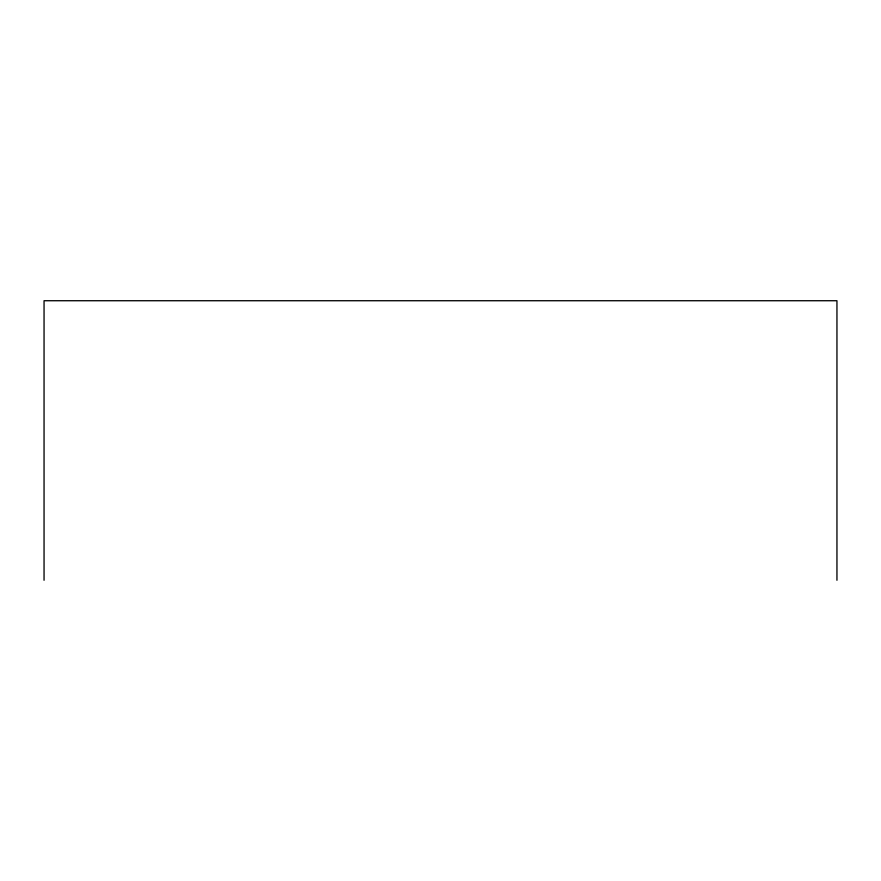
<?xml version="1.0" encoding="UTF-8"?>
<svg xmlns="http://www.w3.org/2000/svg" width="881" height="881" viewBox="0 0 881 881"><rect width="100%" height="100%" fill="white"/><g stroke="black" fill="none" stroke-linecap="round" stroke-linejoin="round"><path stroke-width="1.32" d="M836.95 580.271L836.95 300.729L44.05 300.729L44.05 580.271"/></g></svg>
